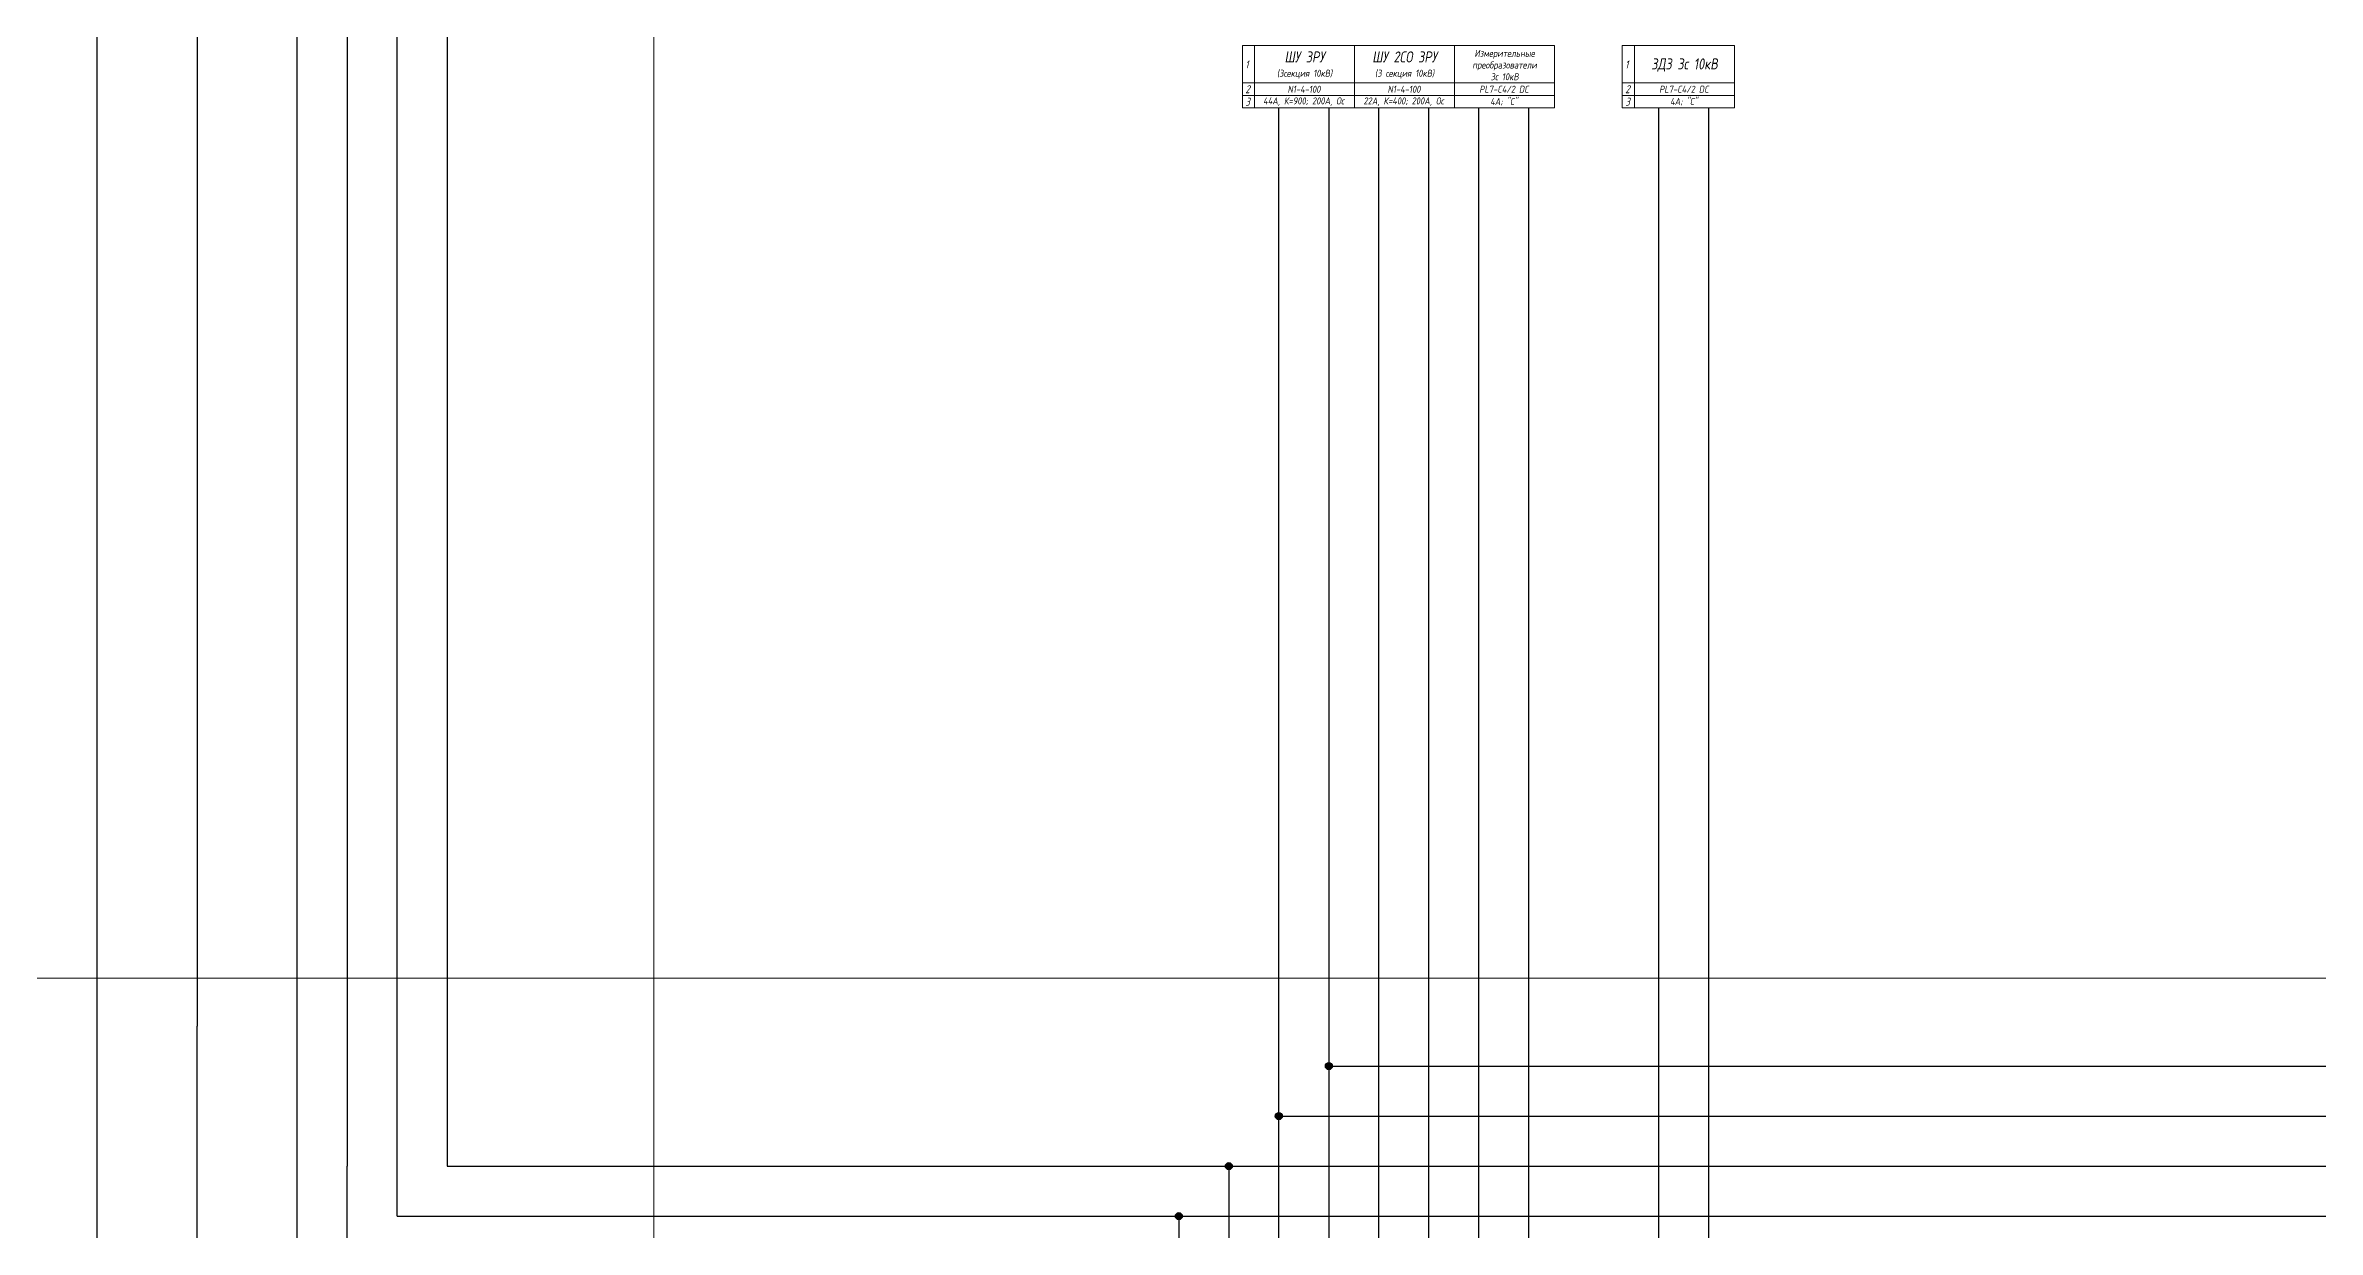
# Model space of a CAD drawing. Header units: millimetres. Extents: x 9 to 5215, y -207 to 4633.
# Drawn here: x 4232.9 to 4573.7, y 3965.3 to 4142.9 of the extents above; entities that cross this region are included whole.
import ezdxf

# ---------------------------------------------------------------- set-up
doc = ezdxf.new("R2010")
doc.units = ezdxf.units.MM
doc.layers.add('Рамка', color=1, linetype='Continuous', plot=False)
doc.styles.add('eskdw', font='GOST_ANT.TTF', dxfattribs={"oblique": 10})
doc.styles.get("Standard").update_dxf_attribs({"font": 'GOST_ANT.TTF', "oblique": 10, "height": 2.5})
doc.styles.add('Гост', font='GOST_ANT.TTF', dxfattribs={"oblique": 10, "height": 1.4})

msp = doc.modelspace()

# ---------------------------------------------------------------- hatches: boundary and pattern name
for points in [[(4425.95, 3989.85, 1), (4424.9, 3989.85, 1)], [(4425.95, 3989.85, 1), (4424.9, 3989.85, 1)], [(4425.95, 3989.85, 1), (4424.9, 3989.85, 1)], [(4418.45, 3982.35, 1), (4417.4, 3982.35, 1)], [(4418.45, 3982.35, 1), (4417.4, 3982.35, 1)], [(4418.45, 3982.35, 1), (4417.4, 3982.35, 1)], [(4410.95, 3974.85, 1), (4409.9, 3974.85, 1)], [(4410.95, 3974.85, 1), (4409.9, 3974.85, 1)], [(4410.95, 3974.85, 1), (4409.9, 3974.85, 1)], [(4403.45, 3967.35, 1), (4402.4, 3967.35, 1)], [(4403.45, 3967.35, 1), (4402.4, 3967.35, 1)], [(4403.45, 3967.35, 1), (4402.4, 3967.35, 1)]]:
    msp.add_hatch(color=256).paths.add_polyline_path(points)

# ---------------------------------------------------------------- linework, layer by layer
for p, q in [((4240.68, 3793.03), (4240.68, 4330.17)), ((4255.68, 4326.42), (4255.68, 3995.86)), ((4270.71, 3967.35), (4270.71, 4245.27)), ((4278.21, 4245.27), (4278.21, 3974.85)), ((4285.71, 3967.35), (4285.71, 4245.27)), ((4293.21, 4245.27), (4293.21, 3974.85)), ((4417.93, 4029.33), (4417.93, 4133.52)), ((4425.43, 4133.52), (4425.43, 4029.33)), ((4432.93, 4029.33), (4432.93, 4133.52)), ((4440.43, 4029.33), (4440.43, 4133.52)), ((4447.93, 3936.7), (4447.93, 4133.52)), ((4455.43, 3940.45), (4455.43, 4133.52)), ((4474.91, 3963.86), (4474.91, 4133.52)), ((4482.41, 3963.86), (4482.41, 4133.52)), ((4417.93, 3994.38), (4417.93, 4029.33)), ((4425.43, 4029.33), (4425.43, 3994.38)), ((4432.93, 3994.38), (4432.93, 4029.33)), ((4440.43, 3994.38), (4440.43, 4029.33)), ((4255.68, 3796.78), (4255.68, 3995.86)), ((4417.93, 3957.87), (4417.93, 3994.38)), ((4425.43, 3994.38), (4425.43, 3957.87)), ((4432.93, 3960.95), (4432.93, 3994.38)), ((4440.43, 3960.95), (4440.43, 3994.38)), ((4425.43, 3989.85), (4683.36, 3989.85)), ((4417.93, 3982.35), (4675.86, 3982.35)), ((4278.21, 3891.15), (4278.21, 3974.85)), ((4293.21, 3974.85), (4668.36, 3974.85)), ((4410.43, 3974.85), (4410.43, 3963.07)), ((4270.71, 3883.65), (4270.71, 3967.35)), ((4285.71, 3967.35), (4402.93, 3967.35)), ((4402.93, 3967.35), (4660.86, 3967.35)), ((4402.93, 3967.35), (4402.93, 3963.07))]:
    msp.add_line(p, q)
at = {"lineweight": 9}
for p, q in [((4412.47, 4142.9), (4414.3, 4142.9)), ((4412.47, 4142.9), (4412.47, 4133.52)), ((4414.3, 4142.9), (4414.3, 4133.52)), ((4414.3, 4142.9), (4459.3, 4142.9)), ((4429.3, 4142.9), (4429.3, 4133.52)), ((4444.3, 4142.9), (4444.3, 4133.52)), ((4459.3, 4142.9), (4459.3, 4133.52)), ((4469.45, 4142.9), (4471.28, 4142.9)), ((4469.45, 4142.9), (4469.45, 4133.52)), ((4471.28, 4142.9), (4471.28, 4133.52)), ((4471.28, 4142.9), (4486.28, 4142.9)), ((4486.28, 4142.9), (4486.28, 4133.52)), ((4412.47, 4137.27), (4429.3, 4137.27)), ((4414.3, 4137.27), (4444.3, 4137.27)), ((4414.3, 4137.27), (4444.3, 4137.27)), ((4429.3, 4137.27), (4459.3, 4137.27)), ((4429.3, 4137.27), (4459.3, 4137.27)), ((4444.3, 4137.27), (4459.3, 4137.27)), ((4444.3, 4137.27), (4459.3, 4137.27)), ((4456.28, 4137.27), (4459.3, 4137.27)), ((4469.45, 4137.27), (4486.28, 4137.27)), ((4471.28, 4137.27), (4486.28, 4137.27)), ((4471.28, 4137.27), (4486.28, 4137.27)), ((4412.47, 4135.4), (4414.3, 4135.4)), ((4414.3, 4135.4), (4444.3, 4135.4)), ((4414.3, 4135.4), (4444.3, 4135.4)), ((4429.3, 4135.4), (4459.3, 4135.4)), ((4429.3, 4135.4), (4459.3, 4135.4)), ((4444.3, 4135.4), (4459.3, 4135.4)), ((4444.3, 4135.4), (4459.3, 4135.4)), ((4456.28, 4135.4), (4459.3, 4135.4)), ((4469.45, 4135.4), (4471.28, 4135.4)), ((4471.28, 4135.4), (4486.28, 4135.4)), ((4471.28, 4135.4), (4486.28, 4135.4)), ((4412.47, 4133.52), (4414.3, 4133.52)), ((4414.3, 4133.52), (4459.3, 4133.52)), ((4414.3, 4133.52), (4459.3, 4133.52)), ((4469.45, 4133.52), (4471.28, 4133.52)), ((4471.28, 4133.52), (4486.28, 4133.52)), ((4471.28, 4133.52), (4486.28, 4133.52))]:
    msp.add_line(p, q, dxfattribs=at)
for centre in [(4425.43, 3989.85), (4425.43, 3989.85), (4425.43, 3989.85), (4417.93, 3982.35), (4417.93, 3982.35), (4417.93, 3982.35), (4410.43, 3974.85), (4410.43, 3974.85), (4410.43, 3974.85), (4402.93, 3967.35), (4402.93, 3967.35), (4402.93, 3967.35)]:
    msp.add_circle(centre, 0.525)
at = {"layer": 'Рамка', "lineweight": 9}
for p, q in [((4324.18, 4003.03), (4324.18, 4213.03)), ((4027.18, 4003.03), (4324.18, 4003.03)), ((4324.18, 3793.03), (4324.18, 4003.03)), ((4324.18, 4003.03), (4621.18, 4003.03))]:
    msp.add_line(p, q, dxfattribs=at)

# ---------------------------------------------------------------- texts
at = {"lineweight": 9, "style": 'eskdw', "oblique": 15}
for s, p in [('1', (4412.88, 4139.45)), ('1', (4469.86, 4139.45)), ('2', (4412.9, 4135.74)), ('3', (4412.9, 4133.86)), ('2', (4469.89, 4135.74)), ('3', (4469.89, 4133.86))]:
    msp.add_text(s, height=1.2, dxfattribs=at).set_placement(p)
at = {"lineweight": 9, "attachment_point": 5, "style": 'Гост'}
for s, insert, char_height in [('ШУ ЗРУ\\P{\\H0.63636x;(3секция 10кВ)}', (4421.8, 4139.96), 1.65), ('ШУ 2СО ЗРУ\\P{\\H0.63636x;(3 секция 10кВ)}', (4436.8, 4139.96), 1.65), ('Измерительные \\Pпреобразователи \\P3с 10кВ', (4451.8, 4139.96), 1.05), ('ЗДЗ 3с 10кВ', (4478.78, 4139.96), 1.65)]:
    msp.add_mtext_dynamic_manual_height_columns(s, width=20, gutter_width=6, heights=[0], dxfattribs=dict(at, insert=insert, char_height=char_height))
at = {"lineweight": 9, "char_height": 1.05, "width": 15, "attachment_point": 5}
for s, insert in [('44А, К=900; 200А, Ос', (4421.65, 4134.46)), ('\\A1;N1-4-100', (4421.71, 4136.33)), ('22А, К=400; 200А, Ос', (4436.65, 4134.46)), ('\\A1;N1-4-100', (4436.71, 4136.33)), ('\\A1;{\\fGOST 2.304 type A|b0|i0|c0|p34;PL7-C\\fGOST 2.304 type A|b0|i0|c204|p34;4\\fGOST 2.304 type A|b0|i0|c0|p34;/2\\fGOST 2.304 type A|b0|i0|c204|p34; \\fGOST 2.304 type A|b0|i0|c0|p34;DC}', (4451.71, 4136.33)), ('\\A1;{\\fGOST 2.304 type A|b0|i0|c204|p34;4А; "С"}', (4451.71, 4134.46)), ('\\A1;{\\fGOST 2.304 type A|b0|i0|c0|p34;PL7-C\\fGOST 2.304 type A|b0|i0|c204|p34;4\\fGOST 2.304 type A|b0|i0|c0|p34;/2\\fGOST 2.304 type A|b0|i0|c204|p34; \\fGOST 2.304 type A|b0|i0|c0|p34;DC}', (4478.69, 4136.33)), ('\\A1;{\\fGOST 2.304 type A|b0|i0|c204|p34;4А; "С"}', (4478.69, 4134.46))]:
    msp.add_mtext(s, dxfattribs=dict(at, insert=insert))

doc.saveas('drawing.dxf')
